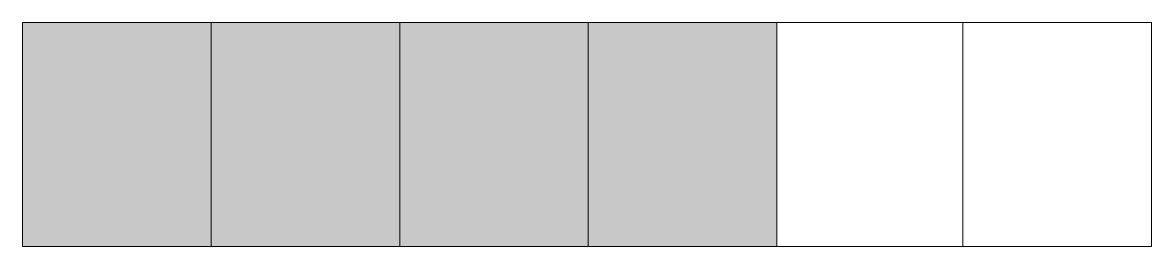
# Model space of a CAD drawing. Header units: metres. Extents: x 17 to 548, y 82 to 187.
import ezdxf

# ---------------------------------------------------------------- set-up
doc = ezdxf.new("R2010")
doc.units = ezdxf.units.M
for name, color, linetype, true_color in [('FILL_RED_FF0000', 7, 'Continuous', 0xff0000), ('FILL_WHITE_FFFFFF', 7, 'Continuous', 0xffffff), ('STROKE_RED_FF0000', 7, 'Continuous', 0xff0000)]:
    doc.layers.add(name, color=color, linetype=linetype, true_color=true_color)

msp = doc.modelspace()

# ---------------------------------------------------------------- hatches: boundary and pattern name
at = {"layer": 'FILL_RED_FF0000', "true_color": 0xff0000}
h = msp.add_hatch(color=7, dxfattribs=at)
h.dxf.hatch_style = 1
h.paths.add_polyline_path([(371.73, 81.84), (16.53, 81.84), (16.53, 187.44), (371.73, 187.44), (371.73, 81.84)])
at = {"layer": 'FILL_WHITE_FFFFFF', "true_color": 0xffffff}
h = msp.add_hatch(color=7, dxfattribs=at)
h.dxf.hatch_style = 1
h.paths.add_polyline_path([(194.13, 81.84), (105.33, 81.84), (105.33, 187.44), (194.13, 187.44), (194.13, 81.84)])
h = msp.add_hatch(color=7, dxfattribs=at)
h.dxf.hatch_style = 1
h.paths.add_polyline_path([(371.73, 81.84), (282.93, 81.84), (282.93, 187.44), (371.73, 187.44), (371.73, 81.84)])

# ---------------------------------------------------------------- linework, layer by layer
at = {"layer": 'FILL_RED_FF0000', "lineweight": 0, "true_color": 0xff0000}
msp.add_lwpolyline([(371.73, 81.84), (16.53, 81.84), (16.53, 187.44), (371.73, 187.44)], close=True, dxfattribs=at)
at = {"layer": 'FILL_WHITE_FFFFFF', "lineweight": 0, "true_color": 0xff0000}
for points in [[(194.13, 81.84), (105.33, 81.84), (105.33, 187.44), (194.13, 187.44)], [(371.73, 81.84), (282.93, 81.84), (282.93, 187.44), (371.73, 187.44)]]:
    msp.add_lwpolyline(points, close=True, dxfattribs=at)
at = {"layer": 'STROKE_RED_FF0000', "lineweight": 0, "true_color": 0xff0000}
for points in [[(371.73, 187.44), (16.53, 187.44), (16.53, 81.84), (371.73, 81.84), (371.73, 187.44)], [(371.73, 187.44), (16.53, 187.44), (16.53, 81.84), (371.73, 81.84), (371.73, 187.44)], [(548.13, 187.44), (371.73, 187.44)], [(459.33, 187.44), (459.33, 81.84)], [(548.13, 187.44), (548.13, 81.84)], [(371.73, 81.84), (548.13, 81.84)]]:
    msp.add_lwpolyline(points, dxfattribs=at)

doc.saveas('drawing.dxf')
